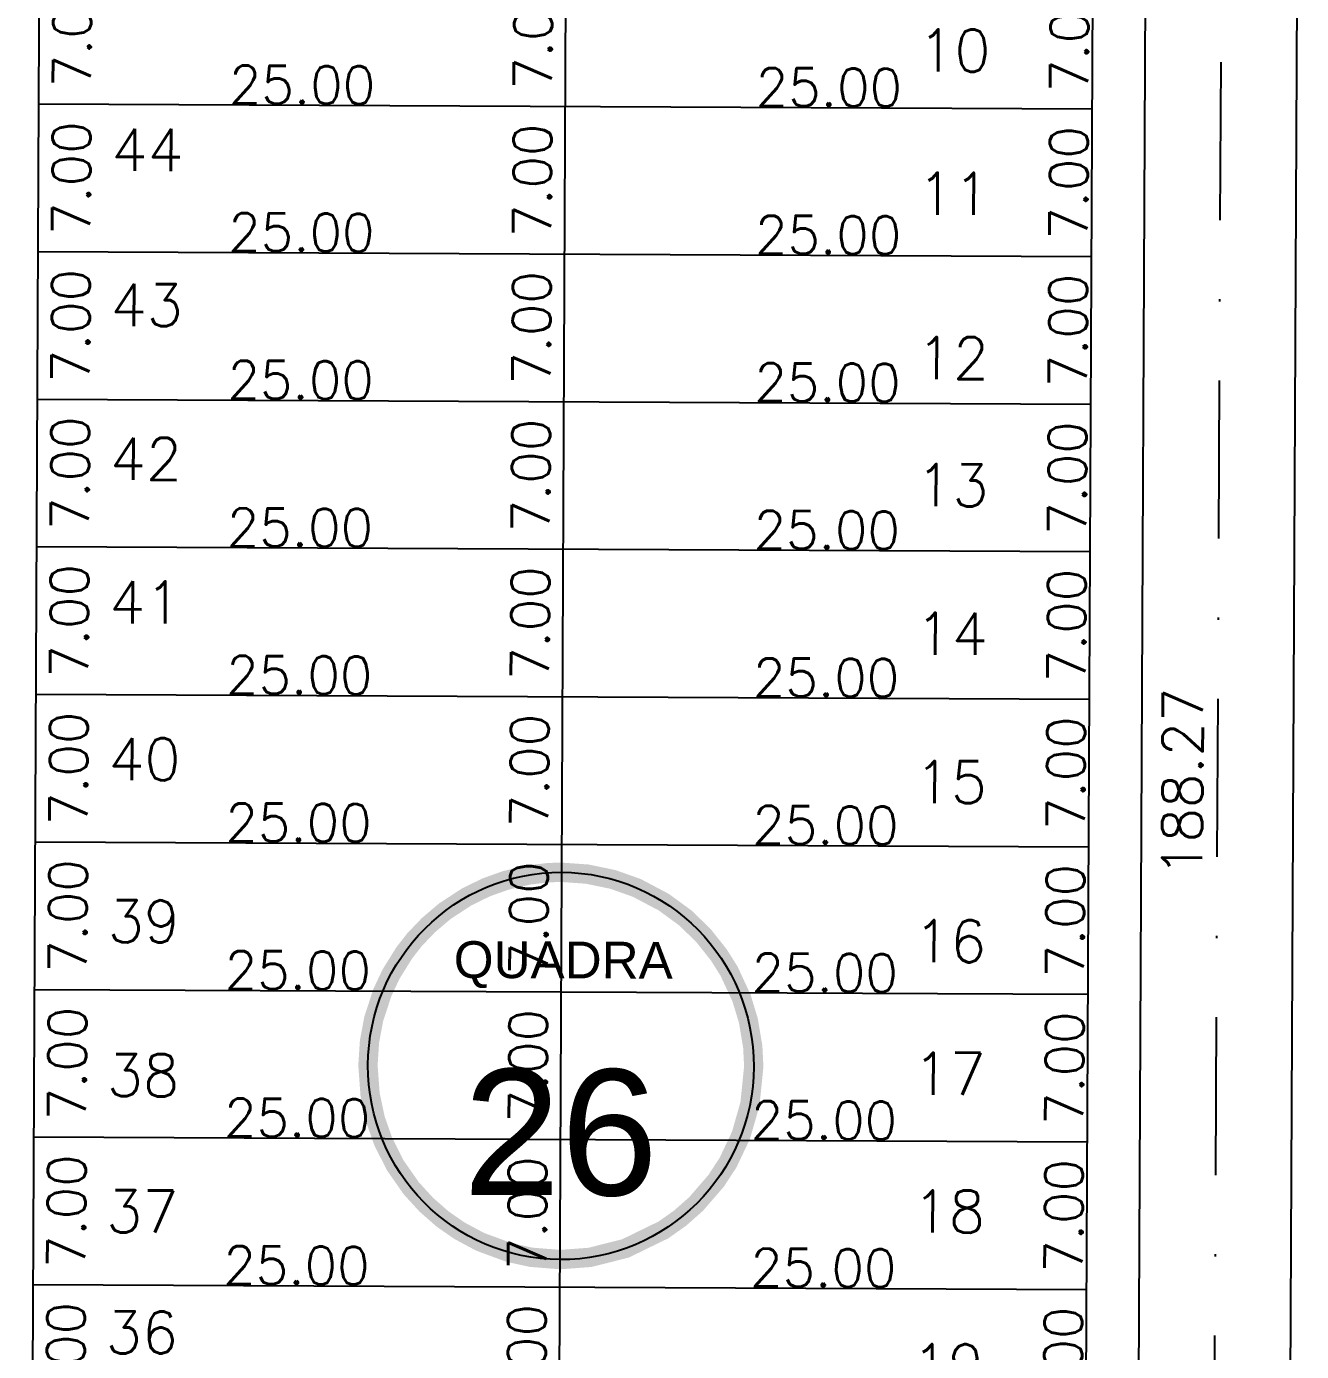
# Model space of a CAD drawing. Header units: millimetres. Extents: x -4430026 to 4783824, y 584 to 9593110.
# Drawn here: x 3051.8 to 3112.3, y 1579.3 to 1642.1 of the extents above; entities that cross this region are included whole.
import ezdxf
from ezdxf.enums import TextEntityAlignment as Align

# ---------------------------------------------------------------- set-up
doc = ezdxf.new("R2010")
doc.units = ezdxf.units.MM
doc.linetypes.add('DASHDOT', pattern=[1, 0.5, -0.25, 0, -0.25])
doc.linetypes.add('HIDDEN2', pattern=[0.1875, 0.125, -0.0625])
for name, color, linetype in [('boundary filipe', 6, 'Continuous'), ('BOUNDARY VERDES', 92, 'Continuous'), ('Calçada', 1, 'Continuous'), ('Cota', 8, 'Continuous'), ('COTAS', 8, 'Continuous'), ('Lotes', 2, 'Continuous'), ('Numero de lotes', 5, 'Continuous'), ('númeraçãoquadras', 4, 'Continuous'), ('Projeção', 8, 'HIDDEN2'), ('QUADRA', 4, 'Continuous')]:
    doc.layers.add(name, color=color, linetype=linetype)
doc.styles.add('arcad1', font='romans.shx')
doc.styles.add('ROMANS', font='romans.shx')
doc.styles.add('STYLE1', font='sanss___.ttf')
doc.dimstyles.new('BOLA100', dxfattribs={"dimscale": 0, "dimtxt": 1.9, "dimasz": 0.18, "dimexe": 0.18, "dimexo": 0.063, "dimgap": 0, "dimtad": 1, "dimzin": 4, "dimdsep": 46, "dimtxsty": 'ROMANS', "dimcen": 0.09, "dimse1": 1, "dimse2": 1, "dimsd1": 1, "dimsd2": 1, "dimclrt": 256, "dimaunit": 1, "dimadec": 4, "dimazin": 0, "dimtfac": 1.2, "dimtix": 1, "dimtmove": 2, "dimatfit": 3, "dimfxl": 1, "dimtvp": 2, "dimtolj": 1, "dimtzin": 4, "dimarcsym": 0})
doc.dimstyles.get("Standard").update_dxf_attribs({"dimtxt": 0.18, "dimasz": 0.18, "dimexe": 0.18, "dimexo": 0.0625, "dimgap": 0.09, "dimtad": 0, "dimtih": 1, "dimtoh": 1, "dimdec": 4, "dimzin": 0, "dimdsep": 46, "dimtxsty": 'Standard', "dimcen": 0.09, "dimadec": 0, "dimazin": 0, "dimtfac": 1, "dimtdec": 4, "dimtofl": 0, "dimtmove": 0, "dimatfit": 3, "dimfxl": 1, "dimtolj": 1, "dimtzin": 0, "dimarcsym": 0})

# ---------------------------------------------------------------- blocks, each defined once
blk = doc.blocks.new('*D13730')
at = {"layer": 'DEFPOINTS', "color": 0, "linetype": 'ByBlock'}
for p in [(3108.764, 1700.403), (3107.872, 1512.137), (3107.872, 1512.137)]:
    blk.add_point(p, dxfattribs=at)
at = {"layer": 'COTAS', "linetype": 'ByBlock', "insert": (3106.648, 1606.278), "char_height": 1.9, "attachment_point": 5, "rotation": 89.72858, "style": 'ROMANS'}
blk.add_mtext('\\A1;188.27', dxfattribs=at)
blk = doc.blocks.new('*D14373')
at = {"layer": 'DEFPOINTS', "color": 0, "linetype": 'ByBlock'}
for p in [(3604.912, 1990.48), (3526.384, 1988.213), (3530.475, 1981.234), (3075.494, 1975.213), (3524.484, 1587.125)]:
    blk.add_point(p, dxfattribs=at)
at = {"layer": 'COTAS', "linetype": 'ByBlock', "insert": (3531.365, 1983.353), "char_height": 1.9, "attachment_point": 5, "rotation": 45.6902, "style": 'ROMANS'}
blk.add_mtext('\\A1;91°55\'24"', dxfattribs=at)
blk = doc.blocks.new('*D11971')
at = {"layer": 'DEFPOINTS', "color": 0}
for p in [(3052.403, 1645.436), (3052.369, 1638.436), (3057.545, 1638.411)]:
    blk.add_point(p, dxfattribs=at)
at = {"layer": 'Cota', "color": 41, "insert": (3053.962, 1641.928), "char_height": 1.8, "attachment_point": 5, "rotation": 89.72858, "style": 'ROMANS'}
blk.add_mtext('\\A1;7.00', dxfattribs=at)
blk = doc.blocks.new('*D11972')
at = {"layer": 'DEFPOINTS', "color": 0}
for p in [(3052.369, 1638.436), (3052.336, 1631.436), (3057.512, 1631.412)]:
    blk.add_point(p, dxfattribs=at)
at = {"layer": 'Cota', "color": 41, "insert": (3053.929, 1634.929), "char_height": 1.8, "attachment_point": 5, "rotation": 89.72858, "style": 'ROMANS'}
blk.add_mtext('\\A1;7.00', dxfattribs=at)
blk = doc.blocks.new('*D11973')
at = {"layer": 'DEFPOINTS', "color": 0}
for p in [(3052.336, 1631.436), (3052.303, 1624.436), (3057.479, 1624.412)]:
    blk.add_point(p, dxfattribs=at)
at = {"layer": 'Cota', "color": 41, "insert": (3053.896, 1627.929), "char_height": 1.8, "attachment_point": 5, "rotation": 89.72858, "style": 'ROMANS'}
blk.add_mtext('\\A1;7.00', dxfattribs=at)
blk = doc.blocks.new('*D11974')
at = {"layer": 'DEFPOINTS', "color": 0}
for p in [(3052.303, 1624.436), (3052.27, 1617.436), (3057.446, 1617.412)]:
    blk.add_point(p, dxfattribs=at)
at = {"layer": 'Cota', "color": 41, "insert": (3053.863, 1620.929), "char_height": 1.8, "attachment_point": 5, "rotation": 89.72858, "style": 'ROMANS'}
blk.add_mtext('\\A1;7.00', dxfattribs=at)
blk = doc.blocks.new('*D11975')
at = {"layer": 'DEFPOINTS', "color": 0}
for p in [(3052.27, 1617.436), (3052.237, 1610.436), (3057.413, 1610.412)]:
    blk.add_point(p, dxfattribs=at)
at = {"layer": 'Cota', "color": 41, "insert": (3053.829, 1613.929), "char_height": 1.8, "attachment_point": 5, "rotation": 89.72858, "style": 'ROMANS'}
blk.add_mtext('\\A1;7.00', dxfattribs=at)
blk = doc.blocks.new('*D11976')
at = {"layer": 'DEFPOINTS', "color": 0}
for p in [(3052.237, 1610.436), (3052.204, 1603.436), (3057.38, 1603.412)]:
    blk.add_point(p, dxfattribs=at)
at = {"layer": 'Cota', "color": 41, "insert": (3053.796, 1606.929), "char_height": 1.8, "attachment_point": 5, "rotation": 89.72858, "style": 'ROMANS'}
blk.add_mtext('\\A1;7.00', dxfattribs=at)
blk = doc.blocks.new('*D11977')
at = {"layer": 'DEFPOINTS', "color": 0}
for p in [(3052.204, 1603.436), (3052.17, 1596.436), (3057.346, 1596.412)]:
    blk.add_point(p, dxfattribs=at)
at = {"layer": 'Cota', "color": 41, "insert": (3053.763, 1599.929), "char_height": 1.8, "attachment_point": 5, "rotation": 89.72858, "style": 'ROMANS'}
blk.add_mtext('\\A1;7.00', dxfattribs=at)
blk = doc.blocks.new('*D11978')
at = {"layer": 'DEFPOINTS', "color": 0}
for p in [(3052.17, 1596.436), (3052.137, 1589.437), (3057.313, 1589.412)]:
    blk.add_point(p, dxfattribs=at)
at = {"layer": 'Cota', "color": 41, "insert": (3053.73, 1592.929), "char_height": 1.8, "attachment_point": 5, "rotation": 89.72858, "style": 'ROMANS'}
blk.add_mtext('\\A1;7.00', dxfattribs=at)
blk = doc.blocks.new('*D11979')
at = {"layer": 'DEFPOINTS', "color": 0}
for p in [(3052.137, 1589.437), (3052.104, 1582.437), (3057.28, 1582.412)]:
    blk.add_point(p, dxfattribs=at)
at = {"layer": 'Cota', "color": 41, "insert": (3053.697, 1585.929), "char_height": 1.8, "attachment_point": 5, "rotation": 89.72858, "style": 'ROMANS'}
blk.add_mtext('\\A1;7.00', dxfattribs=at)
blk = doc.blocks.new('*D11980')
at = {"layer": 'DEFPOINTS', "color": 0}
for p in [(3052.104, 1582.437), (3052.071, 1575.437), (3057.247, 1575.412)]:
    blk.add_point(p, dxfattribs=at)
at = {"layer": 'Cota', "color": 41, "insert": (3053.664, 1578.929), "char_height": 1.8, "attachment_point": 5, "rotation": 89.72858, "style": 'ROMANS'}
blk.add_mtext('\\A1;7.00', dxfattribs=at)
blk = doc.blocks.new('NUM_quadra')
at = {"color": 6, "const_width": 0.02}
blk.add_lwpolyline([(-0.0134, 0.1996), (-0.034, 0.1971), (-0.0579, 0.1914), (-0.0779, 0.1842), (-0.0981, 0.1743), (-0.1208, 0.1594), (-0.1377, 0.145), (-0.1521, 0.1299), (-0.1625, 0.1166), (-0.1764, 0.0942), (-0.1852, 0.0754), (-0.1941, 0.0483), (-0.1985, 0.0243), (-0.2, 0), (-0.1977, -0.0299), (-0.1921, -0.0556), (-0.1839, -0.0786), (-0.1713, -0.1033), (-0.1546, -0.1269), (-0.1389, -0.1439), (-0.1219, -0.1586), (-0.1046, -0.1705), (-0.0831, -0.1819), (-0.0531, -0.1928), (-0.0302, -0.1977), (0, -0.2), (0.0309, -0.1976), (0.0677, -0.1882), (0.1069, -0.169), (0.124, -0.1569), (0.1407, -0.1421), (0.1614, -0.1181), (0.1737, -0.0992), (0.187, -0.071), (0.1962, -0.0386), (0.2, 0), (0.1989, 0.0205), (0.1943, 0.0473), (0.1871, 0.0707), (0.1741, 0.0984), (0.1635, 0.1151), (0.1472, 0.1354), (0.1285, 0.1533), (0.1063, 0.1694), (0.0782, 0.1841), (0.0533, 0.1928), (0.0267, 0.1982), (0, 0.2)], close=True, dxfattribs=at)
blk.add_circle((0, 0), 0.2)
at = {"color": 3, "insert": (-0.1114, 0.1285), "char_height": 0.038, "width": 0.2663, "attachment_point": 1, "style": 'STYLE1'}
blk.add_mtext('\\fArial|b0|i0|c0|p34;QUADRA', dxfattribs=at)
at = {"color": 3, "style": 'STYLE1'}
blk.add_attdef('00', text='', height=0.13, dxfattribs=at).set_placement((0, -0.1335), align=Align.CENTER)
blk = doc.blocks.new('*D12011')
at = {"layer": 'DEFPOINTS', "color": 0}
for p in [(3077.402, 1645.317), (3077.369, 1638.318), (3079.415, 1638.308)]:
    blk.add_point(p, dxfattribs=at)
at = {"layer": 'Cota', "color": 41, "insert": (3075.832, 1641.825), "char_height": 1.8, "attachment_point": 5, "rotation": 89.72858, "style": 'ROMANS'}
blk.add_mtext('\\A1;7.00', dxfattribs=at)
blk = doc.blocks.new('*D12012')
at = {"layer": 'DEFPOINTS', "color": 0}
for p in [(3102.402, 1645.199), (3102.369, 1638.199), (3104.869, 1638.187)]:
    blk.add_point(p, dxfattribs=at)
at = {"layer": 'Cota', "color": 41, "insert": (3101.285, 1641.704), "char_height": 1.8, "attachment_point": 5, "rotation": 89.72858, "style": 'ROMANS'}
blk.add_mtext('\\A1;7.00', dxfattribs=at)
blk = doc.blocks.new('*D12013')
at = {"layer": 'DEFPOINTS', "color": 0}
for p in [(3052.38, 1640.626), (3077.379, 1640.507), (3077.357, 1635.697)]:
    blk.add_point(p, dxfattribs=at)
at = {"layer": 'Cota', "color": 41, "insert": (3064.874, 1639.356), "char_height": 1.8, "attachment_point": 5, "rotation": 359.72858, "style": 'ROMANS'}
blk.add_mtext('\\A1;25.00', dxfattribs=at)
blk = doc.blocks.new('*D12014')
at = {"layer": 'DEFPOINTS', "color": 0}
for p in [(3077.379, 1640.507), (3102.379, 1640.389), (3102.356, 1635.579)]:
    blk.add_point(p, dxfattribs=at)
at = {"layer": 'Cota', "color": 41, "insert": (3089.874, 1639.238), "char_height": 1.8, "attachment_point": 5, "rotation": 359.72858, "style": 'ROMANS'}
blk.add_mtext('\\A1;25.00', dxfattribs=at)
blk = doc.blocks.new('*D12015')
at = {"layer": 'DEFPOINTS', "color": 0}
for p in [(3077.369, 1638.318), (3077.336, 1631.318), (3079.382, 1631.308)]:
    blk.add_point(p, dxfattribs=at)
at = {"layer": 'Cota', "color": 41, "insert": (3075.799, 1634.825), "char_height": 1.8, "attachment_point": 5, "rotation": 89.72858, "style": 'ROMANS'}
blk.add_mtext('\\A1;7.00', dxfattribs=at)
blk = doc.blocks.new('*D12016')
at = {"layer": 'DEFPOINTS', "color": 0}
for p in [(3102.369, 1638.199), (3102.336, 1631.199), (3104.836, 1631.187)]:
    blk.add_point(p, dxfattribs=at)
at = {"layer": 'Cota', "color": 41, "insert": (3101.252, 1634.704), "char_height": 1.8, "attachment_point": 5, "rotation": 89.72858, "style": 'ROMANS'}
blk.add_mtext('\\A1;7.00', dxfattribs=at)
blk = doc.blocks.new('*D12017')
at = {"layer": 'DEFPOINTS', "color": 0}
for p in [(3052.347, 1633.626), (3077.346, 1633.507), (3077.324, 1628.697)]:
    blk.add_point(p, dxfattribs=at)
at = {"layer": 'Cota', "color": 41, "insert": (3064.841, 1632.356), "char_height": 1.8, "attachment_point": 5, "rotation": 359.72858, "style": 'ROMANS'}
blk.add_mtext('\\A1;25.00', dxfattribs=at)
blk = doc.blocks.new('*D12018')
at = {"layer": 'DEFPOINTS', "color": 0}
for p in [(3077.346, 1633.507), (3102.346, 1633.389), (3102.323, 1628.579)]:
    blk.add_point(p, dxfattribs=at)
at = {"layer": 'Cota', "color": 41, "insert": (3089.84, 1632.238), "char_height": 1.8, "attachment_point": 5, "rotation": 359.72858, "style": 'ROMANS'}
blk.add_mtext('\\A1;25.00', dxfattribs=at)
blk = doc.blocks.new('*D12019')
at = {"layer": 'DEFPOINTS', "color": 0}
for p in [(3077.336, 1631.318), (3077.303, 1624.318), (3079.349, 1624.308)]:
    blk.add_point(p, dxfattribs=at)
at = {"layer": 'Cota', "color": 41, "insert": (3075.765, 1627.825), "char_height": 1.8, "attachment_point": 5, "rotation": 89.72858, "style": 'ROMANS'}
blk.add_mtext('\\A1;7.00', dxfattribs=at)
blk = doc.blocks.new('*D12020')
at = {"layer": 'DEFPOINTS', "color": 0}
for p in [(3102.336, 1631.199), (3102.302, 1624.199), (3104.802, 1624.187)]:
    blk.add_point(p, dxfattribs=at)
at = {"layer": 'Cota', "color": 41, "insert": (3101.219, 1627.704), "char_height": 1.8, "attachment_point": 5, "rotation": 89.72858, "style": 'ROMANS'}
blk.add_mtext('\\A1;7.00', dxfattribs=at)
blk = doc.blocks.new('*D12021')
at = {"layer": 'DEFPOINTS', "color": 0}
for p in [(3052.313, 1626.626), (3077.313, 1626.507), (3077.29, 1621.697)]:
    blk.add_point(p, dxfattribs=at)
at = {"layer": 'Cota', "color": 41, "insert": (3064.808, 1625.356), "char_height": 1.8, "attachment_point": 5, "rotation": 359.72858, "style": 'ROMANS'}
blk.add_mtext('\\A1;25.00', dxfattribs=at)
blk = doc.blocks.new('*D12022')
at = {"layer": 'DEFPOINTS', "color": 0}
for p in [(3077.313, 1626.507), (3102.313, 1626.389), (3102.29, 1621.579)]:
    blk.add_point(p, dxfattribs=at)
at = {"layer": 'Cota', "color": 41, "insert": (3089.807, 1625.238), "char_height": 1.8, "attachment_point": 5, "rotation": 359.72858, "style": 'ROMANS'}
blk.add_mtext('\\A1;25.00', dxfattribs=at)
blk = doc.blocks.new('*D12023')
at = {"layer": 'DEFPOINTS', "color": 0}
for p in [(3077.303, 1624.318), (3077.27, 1617.318), (3079.316, 1617.308)]:
    blk.add_point(p, dxfattribs=at)
at = {"layer": 'Cota', "color": 41, "insert": (3075.732, 1620.825), "char_height": 1.8, "attachment_point": 5, "rotation": 89.72858, "style": 'ROMANS'}
blk.add_mtext('\\A1;7.00', dxfattribs=at)
blk = doc.blocks.new('*D12024')
at = {"layer": 'DEFPOINTS', "color": 0}
for p in [(3102.302, 1624.199), (3102.269, 1617.199), (3104.769, 1617.188)]:
    blk.add_point(p, dxfattribs=at)
at = {"layer": 'Cota', "color": 41, "insert": (3101.186, 1620.705), "char_height": 1.8, "attachment_point": 5, "rotation": 89.72858, "style": 'ROMANS'}
blk.add_mtext('\\A1;7.00', dxfattribs=at)
blk = doc.blocks.new('*D12025')
at = {"layer": 'DEFPOINTS', "color": 0}
for p in [(3052.28, 1619.626), (3077.28, 1619.508), (3077.257, 1614.697)]:
    blk.add_point(p, dxfattribs=at)
at = {"layer": 'Cota', "color": 41, "insert": (3064.774, 1618.356), "char_height": 1.8, "attachment_point": 5, "rotation": 359.72858, "style": 'ROMANS'}
blk.add_mtext('\\A1;25.00', dxfattribs=at)
blk = doc.blocks.new('*D12026')
at = {"layer": 'DEFPOINTS', "color": 0}
for p in [(3077.28, 1619.508), (3102.28, 1619.389), (3102.257, 1614.579)]:
    blk.add_point(p, dxfattribs=at)
at = {"layer": 'Cota', "color": 41, "insert": (3089.774, 1618.238), "char_height": 1.8, "attachment_point": 5, "rotation": 359.72858, "style": 'ROMANS'}
blk.add_mtext('\\A1;25.00', dxfattribs=at)
blk = doc.blocks.new('*D12027')
at = {"layer": 'DEFPOINTS', "color": 0}
for p in [(3077.27, 1617.318), (3077.236, 1610.318), (3079.282, 1610.308)]:
    blk.add_point(p, dxfattribs=at)
at = {"layer": 'Cota', "color": 41, "insert": (3075.699, 1613.825), "char_height": 1.8, "attachment_point": 5, "rotation": 89.72858, "style": 'ROMANS'}
blk.add_mtext('\\A1;7.00', dxfattribs=at)
blk = doc.blocks.new('*D12028')
at = {"layer": 'DEFPOINTS', "color": 0}
for p in [(3102.269, 1617.199), (3102.236, 1610.199), (3104.736, 1610.188)]:
    blk.add_point(p, dxfattribs=at)
at = {"layer": 'Cota', "color": 41, "insert": (3101.153, 1613.705), "char_height": 1.8, "attachment_point": 5, "rotation": 89.72858, "style": 'ROMANS'}
blk.add_mtext('\\A1;7.00', dxfattribs=at)
blk = doc.blocks.new('*D12029')
at = {"layer": 'DEFPOINTS', "color": 0}
for p in [(3052.247, 1612.626), (3077.247, 1612.508), (3077.224, 1607.697)]:
    blk.add_point(p, dxfattribs=at)
at = {"layer": 'Cota', "color": 41, "insert": (3064.741, 1611.357), "char_height": 1.8, "attachment_point": 5, "rotation": 359.72858, "style": 'ROMANS'}
blk.add_mtext('\\A1;25.00', dxfattribs=at)
blk = doc.blocks.new('*D12030')
at = {"layer": 'DEFPOINTS', "color": 0}
for p in [(3077.247, 1612.508), (3102.247, 1612.389), (3102.224, 1607.579)]:
    blk.add_point(p, dxfattribs=at)
at = {"layer": 'Cota', "color": 41, "insert": (3089.741, 1611.238), "char_height": 1.8, "attachment_point": 5, "rotation": 359.72858, "style": 'ROMANS'}
blk.add_mtext('\\A1;25.00', dxfattribs=at)
blk = doc.blocks.new('*D12031')
at = {"layer": 'DEFPOINTS', "color": 0}
for p in [(3077.236, 1610.318), (3077.203, 1603.318), (3079.249, 1603.308)]:
    blk.add_point(p, dxfattribs=at)
at = {"layer": 'Cota', "color": 41, "insert": (3075.666, 1606.825), "char_height": 1.8, "attachment_point": 5, "rotation": 89.72858, "style": 'ROMANS'}
blk.add_mtext('\\A1;7.00', dxfattribs=at)
blk = doc.blocks.new('*D12032')
at = {"layer": 'DEFPOINTS', "color": 0}
for p in [(3102.236, 1610.199), (3102.203, 1603.2), (3104.703, 1603.188)]:
    blk.add_point(p, dxfattribs=at)
at = {"layer": 'Cota', "color": 41, "insert": (3101.12, 1606.705), "char_height": 1.8, "attachment_point": 5, "rotation": 89.72858, "style": 'ROMANS'}
blk.add_mtext('\\A1;7.00', dxfattribs=at)
blk = doc.blocks.new('*D12033')
at = {"layer": 'DEFPOINTS', "color": 0}
for p in [(3052.214, 1605.626), (3077.214, 1605.508), (3077.191, 1600.697)]:
    blk.add_point(p, dxfattribs=at)
at = {"layer": 'Cota', "color": 41, "insert": (3064.708, 1604.357), "char_height": 1.8, "attachment_point": 5, "rotation": 359.72858, "style": 'ROMANS'}
blk.add_mtext('\\A1;25.00', dxfattribs=at)
blk = doc.blocks.new('*D12034')
at = {"layer": 'DEFPOINTS', "color": 0}
for p in [(3077.214, 1605.508), (3102.213, 1605.389), (3102.191, 1600.579)]:
    blk.add_point(p, dxfattribs=at)
at = {"layer": 'Cota', "color": 41, "insert": (3089.708, 1604.238), "char_height": 1.8, "attachment_point": 5, "rotation": 359.72858, "style": 'ROMANS'}
blk.add_mtext('\\A1;25.00', dxfattribs=at)
blk = doc.blocks.new('*D12035')
at = {"layer": 'DEFPOINTS', "color": 0}
for p in [(3077.203, 1603.318), (3077.17, 1596.318), (3079.216, 1596.308)]:
    blk.add_point(p, dxfattribs=at)
at = {"layer": 'Cota', "color": 41, "insert": (3075.633, 1599.825), "char_height": 1.8, "attachment_point": 5, "rotation": 89.72858, "style": 'ROMANS'}
blk.add_mtext('\\A1;7.00', dxfattribs=at)
blk = doc.blocks.new('*D12036')
at = {"layer": 'DEFPOINTS', "color": 0}
for p in [(3102.203, 1603.2), (3102.17, 1596.2), (3104.67, 1596.188)]:
    blk.add_point(p, dxfattribs=at)
at = {"layer": 'Cota', "color": 41, "insert": (3101.086, 1599.705), "char_height": 1.8, "attachment_point": 5, "rotation": 89.72858, "style": 'ROMANS'}
blk.add_mtext('\\A1;7.00', dxfattribs=at)
blk = doc.blocks.new('*D12037')
at = {"layer": 'DEFPOINTS', "color": 0}
for p in [(3052.181, 1598.626), (3077.18, 1598.508), (3077.158, 1593.698)]:
    blk.add_point(p, dxfattribs=at)
at = {"layer": 'Cota', "color": 41, "insert": (3064.675, 1597.357), "char_height": 1.8, "attachment_point": 5, "rotation": 359.72858, "style": 'ROMANS'}
blk.add_mtext('\\A1;25.00', dxfattribs=at)
blk = doc.blocks.new('*D12038')
at = {"layer": 'DEFPOINTS', "color": 0}
for p in [(3077.18, 1598.508), (3102.18, 1598.389), (3102.157, 1593.579)]:
    blk.add_point(p, dxfattribs=at)
at = {"layer": 'Cota', "color": 41, "insert": (3089.675, 1597.238), "char_height": 1.8, "attachment_point": 5, "rotation": 359.72858, "style": 'ROMANS'}
blk.add_mtext('\\A1;25.00', dxfattribs=at)
blk = doc.blocks.new('*D12039')
at = {"layer": 'DEFPOINTS', "color": 0}
for p in [(3077.17, 1596.318), (3077.137, 1589.318), (3079.183, 1589.308)]:
    blk.add_point(p, dxfattribs=at)
at = {"layer": 'Cota', "color": 41, "insert": (3075.6, 1592.825), "char_height": 1.8, "attachment_point": 5, "rotation": 89.72858, "style": 'ROMANS'}
blk.add_mtext('\\A1;7.00', dxfattribs=at)
blk = doc.blocks.new('*D12040')
at = {"layer": 'DEFPOINTS', "color": 0}
for p in [(3102.17, 1596.2), (3102.137, 1589.2), (3104.637, 1589.188)]:
    blk.add_point(p, dxfattribs=at)
at = {"layer": 'Cota', "color": 41, "insert": (3101.053, 1592.705), "char_height": 1.8, "attachment_point": 5, "rotation": 89.72858, "style": 'ROMANS'}
blk.add_mtext('\\A1;7.00', dxfattribs=at)
blk = doc.blocks.new('*D12041')
at = {"layer": 'DEFPOINTS', "color": 0}
for p in [(3052.148, 1591.626), (3077.147, 1591.508), (3077.125, 1586.698)]:
    blk.add_point(p, dxfattribs=at)
at = {"layer": 'Cota', "color": 41, "insert": (3064.642, 1590.357), "char_height": 1.8, "attachment_point": 5, "rotation": 359.72858, "style": 'ROMANS'}
blk.add_mtext('\\A1;25.00', dxfattribs=at)
blk = doc.blocks.new('*D12042')
at = {"layer": 'DEFPOINTS', "color": 0}
for p in [(3077.147, 1591.508), (3102.147, 1591.389), (3102.124, 1586.579)]:
    blk.add_point(p, dxfattribs=at)
at = {"layer": 'Cota', "color": 41, "insert": (3089.641, 1590.238), "char_height": 1.8, "attachment_point": 5, "rotation": 359.72858, "style": 'ROMANS'}
blk.add_mtext('\\A1;25.00', dxfattribs=at)
blk = doc.blocks.new('*D12043')
at = {"layer": 'DEFPOINTS', "color": 0}
for p in [(3077.137, 1589.318), (3077.104, 1582.318), (3079.15, 1582.308)]:
    blk.add_point(p, dxfattribs=at)
at = {"layer": 'Cota', "color": 41, "insert": (3075.566, 1585.826), "char_height": 1.8, "attachment_point": 5, "rotation": 89.72858, "style": 'ROMANS'}
blk.add_mtext('\\A1;7.00', dxfattribs=at)
blk = doc.blocks.new('*D12044')
at = {"layer": 'DEFPOINTS', "color": 0}
for p in [(3102.137, 1589.2), (3102.104, 1582.2), (3104.603, 1582.188)]:
    blk.add_point(p, dxfattribs=at)
at = {"layer": 'Cota', "color": 41, "insert": (3101.02, 1585.705), "char_height": 1.8, "attachment_point": 5, "rotation": 89.72858, "style": 'ROMANS'}
blk.add_mtext('\\A1;7.00', dxfattribs=at)
blk = doc.blocks.new('*D12045')
at = {"layer": 'DEFPOINTS', "color": 0}
for p in [(3052.114, 1584.626), (3077.114, 1584.508), (3077.091, 1579.698)]:
    blk.add_point(p, dxfattribs=at)
at = {"layer": 'Cota', "color": 41, "insert": (3064.609, 1583.357), "char_height": 1.8, "attachment_point": 5, "rotation": 359.72858, "style": 'ROMANS'}
blk.add_mtext('\\A1;25.00', dxfattribs=at)
blk = doc.blocks.new('*D12046')
at = {"layer": 'DEFPOINTS', "color": 0}
for p in [(3077.114, 1584.508), (3102.114, 1584.389), (3102.091, 1579.579)]:
    blk.add_point(p, dxfattribs=at)
at = {"layer": 'Cota', "color": 41, "insert": (3089.608, 1583.238), "char_height": 1.8, "attachment_point": 5, "rotation": 359.72858, "style": 'ROMANS'}
blk.add_mtext('\\A1;25.00', dxfattribs=at)
blk = doc.blocks.new('*D12047')
at = {"layer": 'DEFPOINTS', "color": 0}
for p in [(3077.104, 1582.318), (3077.071, 1575.318), (3079.117, 1575.309)]:
    blk.add_point(p, dxfattribs=at)
at = {"layer": 'Cota', "color": 41, "insert": (3075.533, 1578.826), "char_height": 1.8, "attachment_point": 5, "rotation": 89.72858, "style": 'ROMANS'}
blk.add_mtext('\\A1;7.00', dxfattribs=at)
blk = doc.blocks.new('*D12048')
at = {"layer": 'DEFPOINTS', "color": 0}
for p in [(3102.104, 1582.2), (3102.07, 1575.2), (3104.57, 1575.188)]:
    blk.add_point(p, dxfattribs=at)
at = {"layer": 'Cota', "color": 41, "insert": (3100.987, 1578.705), "char_height": 1.8, "attachment_point": 5, "rotation": 89.72858, "style": 'ROMANS'}
blk.add_mtext('\\A1;7.00', dxfattribs=at)

msp = doc.modelspace()

# ---------------------------------------------------------------- hatches: boundary and pattern name
at = {"layer": 'BOUNDARY VERDES'}
h = msp.add_hatch(dxfattribs=at)
h.set_pattern_fill('GRASS', color=256, scale=3, angle=-0.27142, style=0)
h.set_pattern_definition([(89.7286, (3078.913, 1593.6197), (-2.1112475, 2.1313455), [0.5625, -3.68014]), (44.7286, (3078.913, 1593.6197), (-2.111248, 2.131346), [0.5625, -2.4375]), (134.7286, (3078.913, 1593.6197), (-2.131346, -2.111248), [0.5625, -2.4375])])
edge = h.paths.add_edge_path()
edge.add_line((3248.03, 1759.928), (3165.143, 1785.42))
edge.add_line((3165.143, 1785.42), (3159.727, 1817.911))
edge.add_line((3159.727, 1817.911), (3154.269, 1827.011))
edge.add_line((3154.269, 1827.011), (3130.852, 1862.88))
edge.add_line((3130.852, 1862.88), (3120.092, 1931.537))
edge.add_line((3120.092, 1931.537), (3103.391, 1958.759))
edge.add_line((3103.391, 1958.759), (3100.916, 1975.948))
edge.add_line((3100.916, 1975.948), (3080.721, 1975.364))
edge.add_line((3080.721, 1975.364), (3083.218, 1966.143))
edge.add_line((3083.218, 1966.143), (3084.648, 1962.276))
edge.add_line((3084.648, 1962.276), (3088.089, 1953.95))
edge.add_line((3088.089, 1953.95), (3094.136, 1939.652))
edge.add_line((3094.136, 1939.652), (3101.624, 1921.155))
edge.add_line((3101.624, 1921.155), (3108.945, 1901.056))
edge.add_line((3108.945, 1901.056), (3114.853, 1881.755))
edge.add_arc((3099.998, 1876.673), 15.7, -0.27142, 18.88315, ccw=False)
edge.add_line((3115.698, 1876.599), (3115.511, 1837.043))
edge.add_line((3115.511, 1837.043), (3226.032, 1710.203))
edge.add_line((3226.032, 1710.203), (3243.994, 1684.136))
edge.add_line((3243.994, 1684.136), (3289.81, 1592.621))
edge.add_line((3289.81, 1592.621), (3465.935, 1591.789))
edge.add_line((3465.935, 1591.789), (3402.048, 1629.417))
edge.add_line((3402.048, 1629.417), (3386.235, 1653.698))
edge.add_line((3386.235, 1653.698), (3301.389, 1732.111))
edge.add_line((3301.389, 1732.111), (3267.502, 1743.277))
edge.add_line((3267.502, 1743.277), (3248.03, 1759.928))

# ---------------------------------------------------------------- linework, layer by layer
at = {"layer": 'boundary filipe', "elevation": 2.439}
msp.add_lwpolyline([(3051.797, 1517.705), (3101.8, 1518.179), (3102.613, 1689.838), (3052.608, 1688.912), (3051.797, 1517.705)], close=True, dxfattribs=at)
at = {"layer": 'Calçada'}
for p, q in [((3111.518, 1521.857, 2.439), (3112.298, 1686.656, 2.439)), ((3104.317, 1521.618, 2.439), (3105.096, 1686.244, 2.439))]:
    msp.add_line(p, q, dxfattribs=at)
at = {"layer": 'Lotes'}
for p, q in [((3076.799, 1517.942, 2.439), (3077.611, 1689.375, 2.439)), ((3102.369, 1638.199, 2.439), (3052.369, 1638.436, 2.439)), ((3102.336, 1631.199, 2.439), (3052.336, 1631.436, 2.439)), ((3102.302, 1624.199, 2.439), (3052.303, 1624.436, 2.439)), ((3102.269, 1617.199, 2.439), (3052.27, 1617.436, 2.439)), ((3102.236, 1610.199, 2.439), (3052.237, 1610.436, 2.439)), ((3102.203, 1603.2, 2.439), (3052.204, 1603.436, 2.439)), ((3102.17, 1596.2, 2.439), (3052.17, 1596.436, 2.439)), ((3102.137, 1589.2, 2.439), (3052.137, 1589.437, 2.439)), ((3102.104, 1582.2, 2.439), (3052.104, 1582.437, 2.439))]:
    msp.add_line(p, q, dxfattribs=at)
at = {"layer": 'Projeção', "linetype": 'DASHDOT', "ltscale": 15}
msp.add_line((3107.872, 1512.137, 2.439), (3109.598, 1876.628, 2.439), dxfattribs=at)
at = {"layer": 'QUADRA', "elevation": 2.439}
msp.add_lwpolyline([(3051.797, 1517.705), (3101.8, 1518.179), (3102.613, 1689.838), (3052.608, 1688.912), (3051.797, 1517.705)], close=True, dxfattribs=at)

# ---------------------------------------------------------------- block references
at = {"layer": 'númeraçãoquadras', "linetype": 'ByBlock', "extrusion": (0.084423, -0.000343131, 0.99643)}
ref = msp.add_blockref('NUM_quadra', (1605.312, -3059.486, 261.666), dxfattribs=dict(at, xscale=45.93175888062505, yscale=45.93175888063583, zscale=45.9317585301846, rotation=270.0385460290153))
ref.add_attrib('00', '26', dxfattribs={"layer": '0', "color": 3, "extrusion": (0.084423, -0.000343131, 0.99643), "height": 5.9711, "rotation": 270.03855, "style": 'STYLE1'}).set_placement((1599.181, -3059.49, 261.666), align=Align.CENTER)

# ---------------------------------------------------------------- texts
at = {"layer": 'Numero de lotes', "style": 'arcad1'}
for s, p in [('10', (3095.827, 1640.983, 2.439)), ('44', (3057.537, 1636.269, 2.439)), ('11', (3095.795, 1634.194, 2.439)), ('43', (3057.502, 1628.912, 2.439)), ('12', (3095.758, 1626.398, 2.439)), ('42', (3057.467, 1621.615, 2.439)), ('13', (3095.73, 1620.363, 2.439)), ('41', (3057.435, 1614.808, 2.439)), ('14', (3095.696, 1613.322, 2.439)), ('40', (3057.4, 1607.371, 2.439)), ('15', (3095.663, 1606.281, 2.439)), ('39', (3057.364, 1599.678, 2.439)), ('16', (3095.627, 1598.737, 2.439)), ('38', (3057.329, 1592.377, 2.439)), ('17', (3095.598, 1592.451, 2.439)), ('37', (3057.298, 1585.917, 2.439)), ('18', (3095.567, 1585.913, 2.439)), ('36', (3057.271, 1580.175, 2.439)), ('19', (3095.532, 1578.62, 2.439))]:
    msp.add_text(s, height=2, rotation=359.72858, dxfattribs=at).set_placement(p, align=Align.MIDDLE_CENTER)

# ---------------------------------------------------------------- dimensions: what is measured, and where the dimension line sits
at = {"layer": 'Cota'}
for base, p1, p2, angle, picture, middle in [((3057.545, 1638.411, 2.439), (3052.403, 1645.436, 2.439), (3052.369, 1638.436, 2.439), 89.72858, '*D11971', (3053.962, 1641.928, 2.439)), ((3102.356, 1635.579, 2.439), (3077.379, 1640.507, 2.439), (3102.379, 1640.389, 2.439), 179.72858, '*D12014', (3089.874, 1639.238, 2.439)), ((3057.512, 1631.412, 2.439), (3052.369, 1638.436, 2.439), (3052.336, 1631.436, 2.439), 89.72858, '*D11972', (3053.929, 1634.929, 2.439)), ((3102.323, 1628.579, 2.439), (3077.346, 1633.507, 2.439), (3102.346, 1633.389, 2.439), 179.72858, '*D12018', (3089.84, 1632.238, 2.439)), ((3057.479, 1624.412, 2.439), (3052.336, 1631.436, 2.439), (3052.303, 1624.436, 2.439), 89.72858, '*D11973', (3053.896, 1627.929, 2.439)), ((3102.29, 1621.579, 2.439), (3077.313, 1626.507, 2.439), (3102.313, 1626.389, 2.439), 179.72858, '*D12022', (3089.807, 1625.238, 2.439)), ((3057.446, 1617.412, 2.439), (3052.303, 1624.436, 2.439), (3052.27, 1617.436, 2.439), 89.72858, '*D11974', (3053.863, 1620.929, 2.439)), ((3102.257, 1614.579, 2.439), (3077.28, 1619.508, 2.439), (3102.28, 1619.389, 2.439), 179.72858, '*D12026', (3089.774, 1618.238, 2.439)), ((3057.413, 1610.412, 2.439), (3052.27, 1617.436, 2.439), (3052.237, 1610.436, 2.439), 89.72858, '*D11975', (3053.829, 1613.929, 2.439)), ((3102.224, 1607.579, 2.439), (3077.247, 1612.508, 2.439), (3102.247, 1612.389, 2.439), 179.72858, '*D12030', (3089.741, 1611.238, 2.439)), ((3057.38, 1603.412, 2.439), (3052.237, 1610.436, 2.439), (3052.204, 1603.436, 2.439), 89.72858, '*D11976', (3053.796, 1606.929, 2.439)), ((3102.191, 1600.579, 2.439), (3077.214, 1605.508, 2.439), (3102.213, 1605.389, 2.439), 179.72858, '*D12034', (3089.708, 1604.238, 2.439)), ((3057.346, 1596.412, 2.439), (3052.204, 1603.436, 2.439), (3052.17, 1596.436, 2.439), 89.72858, '*D11977', (3053.763, 1599.929, 2.439)), ((3102.157, 1593.579, 2.439), (3077.18, 1598.508, 2.439), (3102.18, 1598.389, 2.439), 179.72858, '*D12038', (3089.675, 1597.238, 2.439)), ((3057.313, 1589.412, 2.439), (3052.17, 1596.436, 2.439), (3052.137, 1589.437, 2.439), 89.72858, '*D11978', (3053.73, 1592.929, 2.439)), ((3102.124, 1586.579, 2.439), (3077.147, 1591.508, 2.439), (3102.147, 1591.389, 2.439), 179.72858, '*D12042', (3089.641, 1590.238, 2.439)), ((3057.28, 1582.412, 2.439), (3052.137, 1589.437, 2.439), (3052.104, 1582.437, 2.439), 89.72858, '*D11979', (3053.697, 1585.929, 2.439)), ((3102.091, 1579.579, 2.439), (3077.114, 1584.508, 2.439), (3102.114, 1584.389, 2.439), 179.72858, '*D12046', (3089.608, 1583.238, 2.439)), ((3057.247, 1575.412, 2.439), (3052.104, 1582.437, 2.439), (3052.071, 1575.437, 2.439), 89.72858, '*D11980', (3053.664, 1578.929, 2.439))]:
    dim = msp.add_linear_dim(base=base, p1=p1, p2=p2, angle=angle, dimstyle='Standard', override={"dimtxt": 1.8, "dimexo": 0.063, "dimgap": 0, "dimtih": 0, "dimtoh": 0, "dimdec": 2, "dimzin": 4, "dimtxsty": 'ROMANS', "dimse1": 1, "dimse2": 1, "dimsd1": 1, "dimsd2": 1, "dimclrt": 41, "dimtfac": 1.2, "dimtdec": 2, "dimtix": 1, "dimtofl": 1, "dimtmove": 2, "dimfxl": 0.18, "dimfxlon": 1, "dimtvp": 2, "dimtzin": 4}, dxfattribs=at)
    dim.commit()
    dim.dimension.update_dxf_attribs({"geometry": picture, "text_midpoint": middle})
for p1, p2, distance, picture, middle in [((3077.402, 1645.317, 2.439), (3077.369, 1638.318, 2.439), 2.046, '*D12011', (3075.832, 1641.825, 2.439)), ((3102.402, 1645.199, 2.439), (3102.369, 1638.199, 2.439), 2.5, '*D12012', (3101.285, 1641.704, 2.439)), ((3052.38, 1640.626, 2.439), (3077.379, 1640.507, 2.439), -4.81, '*D12013', (3064.874, 1639.356, 2.439)), ((3077.369, 1638.318, 2.439), (3077.336, 1631.318, 2.439), 2.046, '*D12015', (3075.799, 1634.825, 2.439)), ((3102.369, 1638.199, 2.439), (3102.336, 1631.199, 2.439), 2.5, '*D12016', (3101.252, 1634.704, 2.439)), ((3052.347, 1633.626, 2.439), (3077.346, 1633.507, 2.439), -4.81, '*D12017', (3064.841, 1632.356, 2.439)), ((3077.336, 1631.318, 2.439), (3077.303, 1624.318, 2.439), 2.046, '*D12019', (3075.765, 1627.825, 2.439)), ((3102.336, 1631.199, 2.439), (3102.302, 1624.199, 2.439), 2.5, '*D12020', (3101.219, 1627.704, 2.439)), ((3052.313, 1626.626, 2.439), (3077.313, 1626.507, 2.439), -4.81, '*D12021', (3064.808, 1625.356, 2.439)), ((3077.303, 1624.318, 2.439), (3077.27, 1617.318, 2.439), 2.046, '*D12023', (3075.732, 1620.825, 2.439)), ((3102.302, 1624.199, 2.439), (3102.269, 1617.199, 2.439), 2.5, '*D12024', (3101.186, 1620.705, 2.439)), ((3052.28, 1619.626, 2.439), (3077.28, 1619.508, 2.439), -4.81, '*D12025', (3064.774, 1618.356, 2.439)), ((3077.27, 1617.318, 2.439), (3077.236, 1610.318, 2.439), 2.046, '*D12027', (3075.699, 1613.825, 2.439)), ((3102.269, 1617.199, 2.439), (3102.236, 1610.199, 2.439), 2.5, '*D12028', (3101.153, 1613.705, 2.439)), ((3052.247, 1612.626, 2.439), (3077.247, 1612.508, 2.439), -4.81, '*D12029', (3064.741, 1611.357, 2.439)), ((3077.236, 1610.318, 2.439), (3077.203, 1603.318, 2.439), 2.046, '*D12031', (3075.666, 1606.825, 2.439)), ((3102.236, 1610.199, 2.439), (3102.203, 1603.2, 2.439), 2.5, '*D12032', (3101.12, 1606.705, 2.439)), ((3052.214, 1605.626, 2.439), (3077.214, 1605.508, 2.439), -4.81, '*D12033', (3064.708, 1604.357, 2.439)), ((3077.203, 1603.318, 2.439), (3077.17, 1596.318, 2.439), 2.046, '*D12035', (3075.633, 1599.825, 2.439)), ((3102.203, 1603.2, 2.439), (3102.17, 1596.2, 2.439), 2.5, '*D12036', (3101.086, 1599.705, 2.439)), ((3052.181, 1598.626, 2.439), (3077.18, 1598.508, 2.439), -4.81, '*D12037', (3064.675, 1597.357, 2.439)), ((3077.17, 1596.318, 2.439), (3077.137, 1589.318, 2.439), 2.046, '*D12039', (3075.6, 1592.825, 2.439)), ((3102.17, 1596.2, 2.439), (3102.137, 1589.2, 2.439), 2.5, '*D12040', (3101.053, 1592.705, 2.439)), ((3052.148, 1591.626, 2.439), (3077.147, 1591.508, 2.439), -4.81, '*D12041', (3064.642, 1590.357, 2.439)), ((3077.137, 1589.318, 2.439), (3077.104, 1582.318, 2.439), 2.046, '*D12043', (3075.566, 1585.826, 2.439)), ((3102.137, 1589.2, 2.439), (3102.104, 1582.2, 2.439), 2.5, '*D12044', (3101.02, 1585.705, 2.439)), ((3052.114, 1584.626, 2.439), (3077.114, 1584.508, 2.439), -4.81, '*D12045', (3064.609, 1583.357, 2.439)), ((3077.104, 1582.318, 2.439), (3077.071, 1575.318, 2.439), 2.046, '*D12047', (3075.533, 1578.826, 2.439)), ((3102.104, 1582.2, 2.439), (3102.07, 1575.2, 2.439), 2.5, '*D12048', (3100.987, 1578.705, 2.439))]:
    dim = msp.add_aligned_dim(p1=p1, p2=p2, distance=distance, dimstyle='Standard', override={"dimtxt": 1.8, "dimexo": 0.063, "dimgap": 0, "dimtih": 0, "dimtoh": 0, "dimdec": 2, "dimzin": 4, "dimtxsty": 'ROMANS', "dimse1": 1, "dimse2": 1, "dimsd1": 1, "dimsd2": 1, "dimclrt": 41, "dimtfac": 1.2, "dimtdec": 2, "dimtix": 1, "dimtofl": 1, "dimtmove": 2, "dimfxl": 0.18, "dimfxlon": 1, "dimtvp": 2, "dimtzin": 4}, dxfattribs=at)
    dim.commit()
    dim.dimension.update_dxf_attribs({"geometry": picture, "text_midpoint": middle})
at = {"layer": 'COTAS', "linetype": 'ByBlock'}
dim = msp.add_angular_dim_2l(base=(3530.475, 1981.234), line1=((3524.484, 1587.125, 2.439), (3526.384, 1988.213, 2.439)), line2=((3604.912, 1990.48, 2.439), (3075.494, 1975.213, 2.439)), dimstyle='BOLA100', override={"dimscale": 1, "dimdec": 0, "dimazin": 1}, dxfattribs=at)
dim.commit()
dim.dimension.update_dxf_attribs({"geometry": '*D14373', "text_midpoint": (3531.365, 1983.353, 2.439)})
dim = msp.add_linear_dim(base=(3107.872, 1512.137, 2.439), p1=(3108.764, 1700.403, 2.439), p2=(3107.872, 1512.137, 2.439), angle=269.72858, dimstyle='BOLA100', override={"dimscale": 1, "dimfxl": 0.18}, dxfattribs=at)
dim.commit()
dim.dimension.update_dxf_attribs({"geometry": '*D13730', "text_midpoint": (3106.648, 1606.278, 2.439), "dimtype": 161})

doc.saveas('drawing.dxf')
